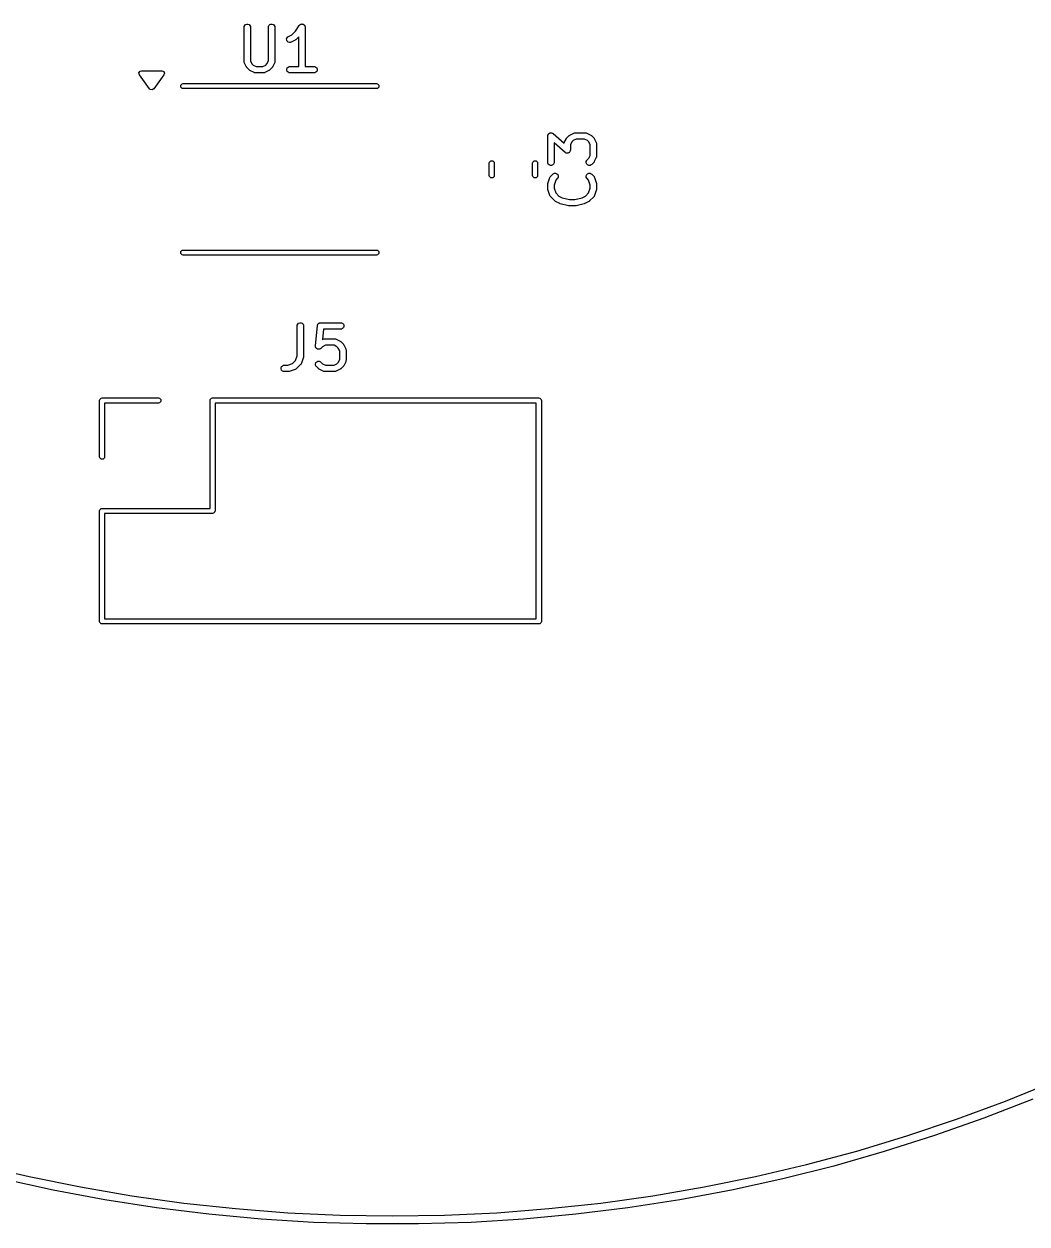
# Model space of a CAD drawing. Extents: x 0.5 to 99.4, y -99.1 to -3.9.
# Drawn here: x 24.83 to 48.44, y -84.05 to -55.81 of the extents above; entities that cross this region are included whole.
import ezdxf

# ---------------------------------------------------------------- set-up
doc = ezdxf.new("R2010")
doc.units = 0
doc.layers.add('BLACK', color=7, linetype='CONTINUOUS')

msp = doc.modelspace()

# ---------------------------------------------------------------- linework, layer by layer
at = {"layer": 'BLACK', "linetype": 'CONTINUOUS'}
for p, q in [((30.013095, -55.884819), (30.014536, -55.870187)), ((30.013095, -56.694342), (30.013095, -55.884819)), ((30.014536, -55.870187), (30.025735, -55.843151)), ((30.025735, -55.843151), (30.046427, -55.822459)), ((30.046427, -55.822459), (30.073463, -55.81126)), ((30.073463, -55.81126), (30.102727, -55.81126)), ((30.102727, -55.81126), (30.129763, -55.822459)), ((30.129763, -55.822459), (30.150455, -55.843151)), ((30.150455, -55.843151), (30.161654, -55.870187)), ((30.161654, -55.870187), (30.163095, -55.884819)), ((30.163095, -55.884819), (30.163095, -56.676637)), ((30.584523, -55.884819), (30.585964, -55.870187)), ((30.584523, -56.676637), (30.584523, -55.884819)), ((30.585964, -55.870187), (30.597163, -55.843151)), ((30.597163, -55.843151), (30.617855, -55.822459)), ((30.617855, -55.822459), (30.644891, -55.81126)), ((30.644891, -55.81126), (30.674155, -55.81126)), ((30.674155, -55.81126), (30.701191, -55.822459)), ((30.701191, -55.822459), (30.721883, -55.843151)), ((30.721883, -55.843151), (30.733082, -55.870187)), ((30.733082, -55.870187), (30.734523, -55.884819)), ((30.734523, -55.884819), (30.734523, -56.694342)), ((31.220285, -55.979896), (31.311405, -55.843216)), ((31.311405, -55.843216), (31.311439, -55.843173)), ((31.311439, -55.843173), (31.311449, -55.843151)), ((31.311449, -55.843151), (31.3115, -55.843099)), ((31.3115, -55.843099), (31.320721, -55.831841)), ((31.320721, -55.831841), (31.32689, -55.827709)), ((31.32689, -55.827709), (31.332141, -55.822459)), ((31.332141, -55.822459), (31.33893, -55.819646)), ((31.33893, -55.819646), (31.345036, -55.815558)), ((31.345036, -55.815558), (31.352316, -55.814101)), ((31.352316, -55.814101), (31.359177, -55.81126)), ((31.359177, -55.81126), (31.366525, -55.81126)), ((31.366525, -55.81126), (31.37373, -55.809819)), ((31.37373, -55.809819), (31.381014, -55.81126)), ((31.381014, -55.81126), (31.388441, -55.81126)), ((31.388441, -55.81126), (31.395229, -55.814072)), ((31.395229, -55.814072), (31.402438, -55.815498)), ((31.402438, -55.815498), (31.408617, -55.819617)), ((31.408617, -55.819617), (31.415477, -55.822459)), ((31.415477, -55.822459), (31.42067, -55.827652)), ((31.42067, -55.827652), (31.426787, -55.83173)), ((31.426787, -55.83173), (31.43092, -55.837902)), ((31.43092, -55.837902), (31.436169, -55.843151)), ((31.436169, -55.843151), (31.43898, -55.849938)), ((31.43898, -55.849938), (31.44307, -55.856045)), ((31.44307, -55.856045), (31.444526, -55.863326)), ((31.444526, -55.863326), (31.447368, -55.870187)), ((31.447368, -55.870187), (31.448793, -55.884663)), ((31.448793, -55.884663), (31.448809, -55.88474)), ((31.448809, -55.88474), (31.448803, -55.884766)), ((31.448803, -55.884766), (31.448809, -55.884819)), ((31.448809, -55.884819), (31.448809, -56.809819)), ((31.013684, -56.161152), (31.022938, -56.133391)), ((31.015758, -56.190342), (31.013684, -56.161152)), ((31.028845, -56.216517), (31.015758, -56.190342)), ((31.022938, -56.133391), (31.042111, -56.111283)), ((31.042111, -56.111283), (31.054554, -56.103451)), ((31.054554, -56.103451), (31.138906, -56.061275)), ((31.216874, -56.189996), (31.121636, -56.237615)), ((31.138906, -56.061275), (31.220285, -55.979896)), ((31.223173, -56.186031), (31.216874, -56.189996)), ((31.225001, -56.185274), (31.223173, -56.186031)), ((31.227057, -56.183585), (31.225001, -56.185274)), ((31.229317, -56.182164), (31.227057, -56.183585)), ((31.230616, -56.180665), (31.229317, -56.182164)), ((31.236366, -56.175947), (31.230616, -56.180665)), ((31.298809, -56.113504), (31.236366, -56.175947)), ((31.298809, -56.809819), (31.298809, -56.113504)), ((31.050953, -56.23569), (31.028845, -56.216517)), ((31.078714, -56.244944), (31.050953, -56.23569)), ((31.107904, -56.24287), (31.078714, -56.244944)), ((31.121636, -56.237615), (31.107904, -56.24287)), ((30.014536, -56.708974), (30.013095, -56.694342)), ((30.015567, -56.711463), (30.014536, -56.708974)), ((30.015758, -56.714151), (30.015567, -56.711463)), ((30.021013, -56.727883), (30.015758, -56.714151)), ((30.068632, -56.823121), (30.021013, -56.727883)), ((30.163095, -56.676637), (30.197353, -56.745153)), ((30.197353, -56.745153), (30.22776, -56.775561)), ((30.519857, -56.775561), (30.550264, -56.745153)), ((30.550264, -56.745153), (30.584523, -56.676637)), ((30.726605, -56.727883), (30.678986, -56.823121)), ((30.73186, -56.714152), (30.726605, -56.727883)), ((30.732051, -56.711462), (30.73186, -56.714152)), ((30.733082, -56.708974), (30.732051, -56.711462)), ((30.734523, -56.694342), (30.733082, -56.708974)), ((27.538234, -56.960642), (27.56221, -56.921476)), ((27.548976, -57.00529), (27.538234, -56.960642)), ((27.788976, -57.33529), (27.548976, -57.00529)), ((27.56221, -56.921476), (27.5975, -56.91)), ((27.5975, -56.91), (28.0775, -56.91)), ((28.126024, -57.00529), (27.886024, -57.33529)), ((28.0775, -56.91), (28.119926, -56.927574)), ((28.119926, -56.927574), (28.1375, -56.97)), ((28.1375, -56.97), (28.126024, -57.00529)), ((30.072595, -56.829417), (30.068632, -56.823121)), ((30.073353, -56.831247), (30.072595, -56.829417)), ((30.075042, -56.833305), (30.073353, -56.831247)), ((30.076464, -56.835564), (30.075042, -56.833305)), ((30.077962, -56.836863), (30.076464, -56.835564)), ((30.08268, -56.842612), (30.077962, -56.836863)), ((30.130299, -56.890232), (30.08268, -56.842612)), ((30.136048, -56.89495), (30.130299, -56.890232)), ((30.137349, -56.89645), (30.136048, -56.89495)), ((30.139608, -56.897872), (30.137349, -56.89645)), ((30.141665, -56.89956), (30.139608, -56.897872)), ((30.143492, -56.900317), (30.141665, -56.89956)), ((30.149792, -56.904282), (30.143492, -56.900317)), ((30.24503, -56.951901), (30.149792, -56.904282)), ((30.22776, -56.775561), (30.296276, -56.809819)), ((30.258761, -56.957156), (30.24503, -56.951901)), ((30.26145, -56.957347), (30.258761, -56.957156)), ((30.263939, -56.958378), (30.26145, -56.957347)), ((30.278571, -56.959819), (30.263939, -56.958378)), ((30.469047, -56.959819), (30.278571, -56.959819)), ((30.296276, -56.809819), (30.451342, -56.809819)), ((30.451342, -56.809819), (30.519857, -56.775561)), ((30.483679, -56.958378), (30.469047, -56.959819)), ((30.486168, -56.957346), (30.483679, -56.958378)), ((30.488856, -56.957156), (30.486168, -56.957346)), ((30.502588, -56.951901), (30.488856, -56.957156)), ((30.597826, -56.904282), (30.502588, -56.951901)), ((30.604125, -56.900317), (30.597826, -56.904282)), ((30.605953, -56.89956), (30.604125, -56.900317)), ((30.608009, -56.897872), (30.605953, -56.89956)), ((30.610269, -56.89645), (30.608009, -56.897872)), ((30.611569, -56.89495), (30.610269, -56.89645)), ((30.617319, -56.890232), (30.611569, -56.89495)), ((30.664937, -56.842613), (30.617319, -56.890232)), ((30.669655, -56.836863), (30.664937, -56.842613)), ((30.671154, -56.835564), (30.669655, -56.836863)), ((30.672575, -56.833305), (30.671154, -56.835564)), ((30.674265, -56.831247), (30.672575, -56.833305)), ((30.675022, -56.829417), (30.674265, -56.831247)), ((30.678986, -56.823121), (30.675022, -56.829417)), ((31.014536, -56.870187), (31.025735, -56.843151)), ((31.014536, -56.899451), (31.014536, -56.870187)), ((31.025735, -56.926487), (31.014536, -56.899451)), ((31.025735, -56.843151), (31.046427, -56.822459)), ((31.046427, -56.947179), (31.025735, -56.926487)), ((31.046427, -56.822459), (31.073463, -56.81126)), ((31.073463, -56.958378), (31.046427, -56.947179)), ((31.073463, -56.81126), (31.088095, -56.809819)), ((31.088095, -56.959819), (31.073463, -56.958378)), ((31.088095, -56.809819), (31.298809, -56.809819)), ((31.659523, -56.959819), (31.088095, -56.959819)), ((31.448809, -56.809819), (31.659523, -56.809819)), ((31.659523, -56.809819), (31.674155, -56.81126)), ((31.674155, -56.958378), (31.659523, -56.959819)), ((31.674155, -56.81126), (31.701191, -56.822459)), ((31.701191, -56.947179), (31.674155, -56.958378)), ((31.701191, -56.822459), (31.721883, -56.843151)), ((31.721883, -56.926487), (31.701191, -56.947179)), ((31.721883, -56.843151), (31.733082, -56.870187)), ((31.733082, -56.899451), (31.721883, -56.926487)), ((31.733082, -56.870187), (31.733082, -56.899451)), ((28.519567, -57.247039), (28.552039, -57.214567)), ((28.519567, -57.292961), (28.519567, -57.247039)), ((28.552039, -57.325433), (28.519567, -57.292961)), ((28.552039, -57.214567), (28.575, -57.21)), ((28.575, -57.33), (28.552039, -57.325433)), ((28.575, -57.21), (30.85, -57.21)), ((30.85, -57.33), (28.575, -57.33)), ((30.85, -57.21), (33.125, -57.21)), ((33.125, -57.33), (30.85, -57.33)), ((33.125, -57.21), (33.147961, -57.214567)), ((33.147961, -57.325433), (33.125, -57.33)), ((33.147961, -57.214567), (33.180433, -57.247039)), ((33.180433, -57.292961), (33.147961, -57.325433)), ((33.180433, -57.247039), (33.180433, -57.292961)), ((27.80221, -57.348524), (27.788976, -57.33529)), ((27.846858, -57.359266), (27.80221, -57.348524)), ((27.886024, -57.33529), (27.846858, -57.359266)), ((37.159819, -58.444285), (37.160581, -58.436546)), ((37.159819, -59.063332), (37.159819, -58.444285)), ((37.16045, -58.434579), (37.160908, -58.433223)), ((37.160581, -58.436546), (37.16045, -58.434579)), ((37.160908, -58.433223), (37.16126, -58.429653)), ((37.16126, -58.429653), (37.165923, -58.418395)), ((37.165923, -58.418395), (37.169825, -58.406858)), ((37.169825, -58.406858), (37.17149, -58.404953)), ((37.17149, -58.404953), (37.172459, -58.402617)), ((37.172459, -58.402617), (37.181069, -58.394006)), ((37.181069, -58.394006), (37.189095, -58.384834)), ((37.189095, -58.384834), (37.191364, -58.383711)), ((37.191364, -58.383711), (37.193151, -58.381925)), ((37.193151, -58.381925), (37.204401, -58.377264)), ((37.204401, -58.377264), (37.215327, -58.371862)), ((37.215327, -58.371862), (37.21785, -58.371693)), ((37.21785, -58.371693), (37.220187, -58.370726)), ((37.220187, -58.370726), (37.232372, -58.370726)), ((37.232372, -58.370726), (37.244525, -58.369916)), ((37.244525, -58.369916), (37.24692, -58.370726)), ((37.24692, -58.370726), (37.249451, -58.370726)), ((37.249451, -58.370726), (37.260708, -58.375389)), ((37.260708, -58.375389), (37.272246, -58.379291)), ((37.272246, -58.379291), (37.275163, -58.381376)), ((37.275163, -58.381376), (37.276487, -58.381925)), ((37.276487, -58.381925), (37.277882, -58.38332)), ((37.277882, -58.38332), (37.284207, -58.387842)), ((37.284207, -58.387842), (37.543516, -58.614737)), ((37.610357, -58.48649), (37.657976, -58.438871)), ((37.657976, -58.438871), (37.663725, -58.434152)), ((37.663725, -58.434152), (37.665025, -58.432654)), ((37.665025, -58.432654), (37.667284, -58.431232)), ((37.667284, -58.431232), (37.669341, -58.429544)), ((37.669341, -58.429544), (37.671168, -58.428786)), ((37.671168, -58.428786), (37.677468, -58.424822)), ((37.677468, -58.424822), (37.772706, -58.377203)), ((37.772706, -58.377203), (37.786437, -58.371948)), ((37.786437, -58.371948), (37.789126, -58.371756)), ((37.789126, -58.371756), (37.791615, -58.370726)), ((37.791615, -58.370726), (37.806247, -58.369285)), ((37.806247, -58.369285), (38.044342, -58.369285)), ((38.044342, -58.369285), (38.058974, -58.370726)), ((38.058974, -58.370726), (38.061463, -58.371757)), ((38.061463, -58.371757), (38.064151, -58.371948)), ((38.064151, -58.371948), (38.077883, -58.377203)), ((38.077883, -58.377203), (38.173121, -58.424822)), ((38.173121, -58.424822), (38.179417, -58.428785)), ((38.179417, -58.428785), (38.181247, -58.429543)), ((38.181247, -58.429543), (38.183305, -58.431232)), ((38.183305, -58.431232), (38.185564, -58.432654)), ((38.185564, -58.432654), (38.186863, -58.434152)), ((38.186863, -58.434152), (38.192612, -58.43887)), ((38.192612, -58.43887), (38.240232, -58.486489)), ((37.566383, -58.834061), (37.309819, -58.609567)), ((37.309819, -58.609567), (37.309819, -59.063332)), ((37.543516, -58.614737), (37.548689, -58.60122)), ((37.548689, -58.60122), (37.596308, -58.505982)), ((37.596308, -58.505982), (37.600272, -58.499682)), ((37.600272, -58.499682), (37.60103, -58.497855)), ((37.60103, -58.497855), (37.602718, -58.495798)), ((37.602718, -58.495798), (37.60414, -58.493539)), ((37.60414, -58.493539), (37.605638, -58.492239)), ((37.605638, -58.492239), (37.610357, -58.48649)), ((37.725029, -58.58395), (37.690771, -58.652466)), ((37.690771, -58.652466), (37.690771, -58.777618)), ((37.755436, -58.553543), (37.725029, -58.58395)), ((37.823952, -58.519285), (37.755436, -58.553543)), ((38.026637, -58.519285), (37.823952, -58.519285)), ((38.095153, -58.553543), (38.026637, -58.519285)), ((38.125561, -58.58395), (38.095153, -58.553543)), ((38.159819, -58.652466), (38.125561, -58.58395)), ((38.159819, -58.90277), (38.159819, -58.652466)), ((38.240232, -58.486489), (38.24495, -58.492238)), ((38.24495, -58.492238), (38.24645, -58.493539)), ((38.24645, -58.493539), (38.247872, -58.495798)), ((38.247872, -58.495798), (38.24956, -58.497855)), ((38.24956, -58.497855), (38.250317, -58.499682)), ((38.250317, -58.499682), (38.254282, -58.505982)), ((38.254282, -58.505982), (38.301901, -58.60122)), ((38.301901, -58.60122), (38.307156, -58.614951)), ((38.307156, -58.614951), (38.307347, -58.61764)), ((38.307347, -58.61764), (38.308378, -58.620129)), ((38.308378, -58.620129), (38.309819, -58.634761)), ((38.309819, -58.634761), (38.309819, -58.920475)), ((37.572707, -58.838582), (37.566383, -58.834061)), ((37.574103, -58.839978), (37.572707, -58.838582)), ((37.575426, -58.840526), (37.574103, -58.839978)), ((37.578344, -58.842612), (37.575426, -58.840526)), ((37.589881, -58.846513), (37.578344, -58.842612)), ((37.601139, -58.851177), (37.589881, -58.846513)), ((37.60367, -58.851177), (37.601139, -58.851177)), ((37.606065, -58.851987), (37.60367, -58.851177)), ((37.618218, -58.851177), (37.606065, -58.851987)), ((37.630403, -58.851177), (37.618218, -58.851177)), ((37.632739, -58.850209), (37.630403, -58.851177)), ((37.635263, -58.850041), (37.632739, -58.850209)), ((37.646188, -58.844638), (37.635263, -58.850041)), ((37.657439, -58.839978), (37.646188, -58.844638)), ((37.659225, -58.838191), (37.657439, -58.839978)), ((37.661495, -58.837069), (37.659225, -58.838191)), ((37.66952, -58.827896), (37.661495, -58.837069)), ((37.678131, -58.819286), (37.66952, -58.827896)), ((37.679099, -58.816949), (37.678131, -58.819286)), ((37.680765, -58.815045), (37.679099, -58.816949)), ((37.684666, -58.803507), (37.680765, -58.815045)), ((37.68933, -58.79225), (37.684666, -58.803507)), ((37.689681, -58.788679), (37.68933, -58.79225)), ((37.69014, -58.787324), (37.689681, -58.788679)), ((37.690771, -58.777618), (37.690008, -58.785356)), ((37.690008, -58.785356), (37.69014, -58.787324)), ((38.066021, -59.0487), (38.07722, -59.021664)), ((38.07722, -59.021664), (38.086548, -59.010298)), ((38.086548, -59.010298), (38.125561, -58.971285)), ((38.125561, -58.971285), (38.159819, -58.90277)), ((38.301901, -58.954016), (38.254282, -59.049254)), ((38.307156, -58.940285), (38.301901, -58.954016)), ((38.307347, -58.937595), (38.307156, -58.940285)), ((38.308378, -58.935107), (38.307347, -58.937595)), ((38.309819, -58.920475), (38.308378, -58.935107)), ((35.78, -59.083733), (35.784567, -59.060772)), ((35.78, -59.376267), (35.78, -59.083733)), ((35.784567, -59.060772), (35.817039, -59.0283)), ((35.817039, -59.0283), (35.862961, -59.0283)), ((35.862961, -59.0283), (35.895433, -59.060772)), ((35.895433, -59.060772), (35.9, -59.083733)), ((35.9, -59.083733), (35.9, -59.376267)), ((36.8, -59.083733), (36.804567, -59.060772)), ((36.8, -59.376267), (36.8, -59.083733)), ((36.804567, -59.060772), (36.837039, -59.0283)), ((36.837039, -59.0283), (36.882961, -59.0283)), ((36.882961, -59.0283), (36.915433, -59.060772)), ((36.915433, -59.060772), (36.92, -59.083733)), ((36.92, -59.083733), (36.92, -59.376267)), ((37.16126, -59.077964), (37.159819, -59.063332)), ((37.172459, -59.105), (37.16126, -59.077964)), ((37.193151, -59.125692), (37.172459, -59.105)), ((37.220187, -59.136891), (37.193151, -59.125692)), ((37.249451, -59.136891), (37.220187, -59.136891)), ((37.276487, -59.125692), (37.249451, -59.136891)), ((37.297179, -59.105), (37.276487, -59.125692)), ((37.308378, -59.077964), (37.297179, -59.105)), ((37.309819, -59.063332), (37.308378, -59.077964)), ((38.066021, -59.077963), (38.066021, -59.0487)), ((38.077219, -59.104999), (38.066021, -59.077963)), ((38.097912, -59.125692), (38.077219, -59.104999)), ((38.124948, -59.136891), (38.097912, -59.125692)), ((38.154211, -59.136891), (38.124948, -59.136891)), ((38.181247, -59.125693), (38.154211, -59.136891)), ((38.192612, -59.116366), (38.181247, -59.125693)), ((38.240232, -59.068747), (38.192612, -59.116366)), ((38.24495, -59.062997), (38.240232, -59.068747)), ((38.24645, -59.061697), (38.24495, -59.062997)), ((38.247872, -59.059437), (38.24645, -59.061697)), ((38.24956, -59.057381), (38.247872, -59.059437)), ((38.250317, -59.055553), (38.24956, -59.057381)), ((38.254282, -59.049254), (38.250317, -59.055553)), ((35.784567, -59.399228), (35.78, -59.376267)), ((35.817039, -59.4317), (35.784567, -59.399228)), ((35.862961, -59.4317), (35.817039, -59.4317)), ((35.895433, -59.399228), (35.862961, -59.4317)), ((35.9, -59.376267), (35.895433, -59.399228)), ((36.804567, -59.399228), (36.8, -59.376267)), ((36.837039, -59.4317), (36.804567, -59.399228)), ((36.882961, -59.4317), (36.837039, -59.4317)), ((36.915433, -59.399228), (36.882961, -59.4317)), ((36.92, -59.376267), (36.915433, -59.399228)), ((37.159819, -59.587142), (37.160548, -59.579736)), ((37.159819, -59.68238), (37.159819, -59.587142)), ((37.160408, -59.577762), (37.160998, -59.575164)), ((37.160548, -59.579736), (37.160408, -59.577762)), ((37.160998, -59.575164), (37.16126, -59.57251)), ((37.16126, -59.57251), (37.162018, -59.570678)), ((37.162018, -59.570678), (37.163668, -59.563425)), ((37.163668, -59.563425), (37.211287, -59.420568)), ((37.211287, -59.420568), (37.217281, -59.407143)), ((37.217281, -59.407143), (37.219046, -59.405107)), ((37.219046, -59.405107), (37.220078, -59.402617)), ((37.220078, -59.402617), (37.229405, -59.391252)), ((37.229405, -59.391252), (37.277024, -59.343633)), ((37.277024, -59.343633), (37.288389, -59.334306)), ((37.288389, -59.334306), (37.315425, -59.323107)), ((37.34799, -59.484798), (37.309819, -59.599312)), ((37.315425, -59.323107), (37.344688, -59.323107)), ((37.344688, -59.323107), (37.371724, -59.334306)), ((37.38309, -59.449699), (37.34799, -59.484798)), ((37.371724, -59.334306), (37.392417, -59.354999)), ((37.392417, -59.438334), (37.38309, -59.449699)), ((37.392417, -59.354999), (37.403616, -59.382035)), ((37.403616, -59.411298), (37.392417, -59.438334)), ((37.403616, -59.382035), (37.403616, -59.411298)), ((38.066021, -59.382035), (38.077219, -59.354999)), ((38.066021, -59.411298), (38.066021, -59.382035)), ((38.07722, -59.438334), (38.066021, -59.411298)), ((38.077219, -59.354999), (38.097912, -59.334306)), ((38.086548, -59.4497), (38.07722, -59.438334)), ((38.121648, -59.484799), (38.086548, -59.4497)), ((38.097912, -59.334306), (38.124948, -59.323107)), ((38.159819, -59.599312), (38.121648, -59.484799)), ((38.124948, -59.323107), (38.154211, -59.323107)), ((38.154211, -59.323107), (38.181247, -59.334305)), ((38.181247, -59.334305), (38.192612, -59.343632)), ((38.192612, -59.343632), (38.240232, -59.391251)), ((38.240232, -59.391251), (38.24956, -59.402617)), ((38.24956, -59.402617), (38.25059, -59.405105)), ((38.25059, -59.405105), (38.252357, -59.407142)), ((38.252357, -59.407142), (38.258351, -59.420568)), ((38.258351, -59.420568), (38.30597, -59.563424)), ((38.30597, -59.563424), (38.307619, -59.570679)), ((38.307619, -59.570679), (38.308378, -59.57251)), ((38.308378, -59.57251), (38.308639, -59.575163)), ((38.308639, -59.575163), (38.30923, -59.577761)), ((38.30923, -59.577761), (38.309089, -59.579735)), ((38.309089, -59.579735), (38.309819, -59.587142)), ((38.309819, -59.587142), (38.309819, -59.68238)), ((37.160548, -59.689785), (37.159819, -59.68238)), ((37.160408, -59.69176), (37.160548, -59.689785)), ((37.160998, -59.694357), (37.160408, -59.69176)), ((37.16126, -59.697012), (37.160998, -59.694357)), ((37.162018, -59.698843), (37.16126, -59.697012)), ((37.163668, -59.706097), (37.162018, -59.698843)), ((37.211287, -59.848954), (37.163668, -59.706097)), ((37.217281, -59.862379), (37.211287, -59.848954)), ((37.219046, -59.864414), (37.217281, -59.862379)), ((37.220078, -59.866905), (37.219046, -59.864414)), ((37.229405, -59.87827), (37.220078, -59.866905)), ((37.309819, -59.599312), (37.309819, -59.670209)), ((37.309819, -59.670209), (37.34799, -59.784723)), ((37.34799, -59.784723), (37.422103, -59.858836)), ((37.422103, -59.858836), (37.49909, -59.897329)), ((37.970547, -59.897329), (38.047534, -59.858835)), ((38.047534, -59.858835), (38.121648, -59.784722)), ((38.121648, -59.784722), (38.159819, -59.67021)), ((38.159819, -59.67021), (38.159819, -59.599312)), ((38.249561, -59.866905), (38.240233, -59.87827)), ((38.250592, -59.864414), (38.249561, -59.866905)), ((38.252357, -59.86238), (38.250592, -59.864414)), ((38.258351, -59.848954), (38.252357, -59.86238)), ((38.30597, -59.706098), (38.258351, -59.848954)), ((38.307619, -59.698842), (38.30597, -59.706098)), ((38.308378, -59.697012), (38.307619, -59.698842)), ((38.308639, -59.694358), (38.308378, -59.697012)), ((38.30923, -59.691761), (38.308639, -59.694358)), ((38.309819, -59.68238), (38.309089, -59.689786)), ((38.309089, -59.689786), (38.30923, -59.691761)), ((37.324643, -59.973508), (37.229405, -59.87827)), ((37.330393, -59.978228), (37.324643, -59.973508)), ((37.331692, -59.979725), (37.330393, -59.978228)), ((37.333946, -59.981144), (37.331692, -59.979725)), ((37.336008, -59.982836), (37.333946, -59.981144)), ((37.33784, -59.983594), (37.336008, -59.982836)), ((37.344135, -59.987557), (37.33784, -59.983594)), ((37.439373, -60.035176), (37.344135, -59.987557)), ((37.440442, -60.035585), (37.439373, -60.035176)), ((37.440878, -60.035908), (37.440442, -60.035585)), ((37.447014, -60.0381), (37.440878, -60.035908)), ((37.453104, -60.040431), (37.447014, -60.0381)), ((37.453644, -60.040469), (37.453104, -60.040431)), ((37.454724, -60.040855), (37.453644, -60.040469)), ((37.6452, -60.088474), (37.454724, -60.040855)), ((37.49909, -59.897329), (37.672624, -59.940713)), ((37.647736, -60.088849), (37.6452, -60.088474)), ((37.648758, -60.089272), (37.647736, -60.088849)), ((37.65427, -60.089814), (37.648758, -60.089272)), ((37.659744, -60.090624), (37.65427, -60.089814)), ((37.660836, -60.090461), (37.659744, -60.090624)), ((37.66339, -60.090713), (37.660836, -60.090461)), ((37.806247, -60.090713), (37.66339, -60.090713)), ((37.672624, -59.940713), (37.797013, -59.940713)), ((37.797013, -59.940713), (37.970547, -59.897329)), ((37.8088, -60.090461), (37.806247, -60.090713)), ((37.809893, -60.090624), (37.8088, -60.090461)), ((37.815366, -60.089814), (37.809893, -60.090624)), ((37.820879, -60.089272), (37.815366, -60.089814)), ((37.8219, -60.088849), (37.820879, -60.089272)), ((37.824437, -60.088474), (37.8219, -60.088849)), ((38.014913, -60.040855), (37.824437, -60.088474)), ((38.015992, -60.040469), (38.014913, -60.040855)), ((38.016532, -60.040431), (38.015992, -60.040469)), ((38.022613, -60.038103), (38.016532, -60.040431)), ((38.028759, -60.035908), (38.022613, -60.038103)), ((38.029194, -60.035585), (38.028759, -60.035908)), ((38.030264, -60.035176), (38.029194, -60.035585)), ((38.125502, -59.987557), (38.030264, -60.035176)), ((38.131798, -59.983593), (38.125502, -59.987557)), ((38.133628, -59.982836), (38.131798, -59.983593)), ((38.135686, -59.981146), (38.133628, -59.982836)), ((38.137945, -59.979725), (38.135686, -59.981146)), ((38.139244, -59.978226), (38.137945, -59.979725)), ((38.144994, -59.973508), (38.139244, -59.978226)), ((38.240233, -59.87827), (38.144994, -59.973508)), ((28.519567, -61.167039), (28.552039, -61.134567)), ((28.519567, -61.212961), (28.519567, -61.167039)), ((28.552039, -61.245433), (28.519567, -61.212961)), ((28.552039, -61.134567), (28.575, -61.13)), ((28.575, -61.25), (28.552039, -61.245433)), ((28.575, -61.13), (30.85, -61.13)), ((30.85, -61.25), (28.575, -61.25)), ((30.85, -61.13), (33.125, -61.13)), ((33.125, -61.25), (30.85, -61.25)), ((33.125, -61.13), (33.147961, -61.134567)), ((33.147961, -61.245433), (33.125, -61.25)), ((33.147961, -61.134567), (33.180433, -61.167039)), ((33.180433, -61.212961), (33.147961, -61.245433)), ((33.180433, -61.167039), (33.180433, -61.212961)), ((31.261666, -62.914819), (31.263107, -62.900187)), ((31.261666, -63.616934), (31.261666, -62.914819)), ((31.263107, -62.900187), (31.274306, -62.873151)), ((31.274306, -62.873151), (31.294998, -62.852459)), ((31.294998, -62.852459), (31.322034, -62.84126)), ((31.322034, -62.84126), (31.351298, -62.84126)), ((31.351298, -62.84126), (31.378334, -62.852459)), ((31.378334, -62.852459), (31.399026, -62.873151)), ((31.399026, -62.873151), (31.410225, -62.900187)), ((31.410225, -62.900187), (31.411666, -62.914819)), ((31.411666, -62.914819), (31.411666, -63.629104)), ((31.69061, -63.383546), (31.738229, -62.907356)), ((31.738229, -62.907356), (31.739298, -62.902023)), ((31.739298, -62.900187), (31.740011, -62.898464)), ((31.739298, -62.902023), (31.739298, -62.900187)), ((31.740011, -62.898464), (31.741119, -62.89294)), ((31.741119, -62.89294), (31.746301, -62.88328)), ((31.746301, -62.88328), (31.750497, -62.873151)), ((31.750497, -62.873151), (31.753168, -62.870479)), ((31.753168, -62.870479), (31.754953, -62.867153)), ((31.754953, -62.867153), (31.763435, -62.860212)), ((31.763435, -62.860212), (31.771189, -62.852459)), ((31.771189, -62.852459), (31.774677, -62.851013)), ((31.774677, -62.851013), (31.777601, -62.848622)), ((31.777601, -62.848622), (31.788098, -62.845454)), ((31.788098, -62.845454), (31.798225, -62.84126)), ((31.798225, -62.84126), (31.80383, -62.840707)), ((31.80383, -62.840707), (31.805617, -62.840169)), ((31.805617, -62.840169), (31.807445, -62.840351)), ((31.807445, -62.840351), (31.812857, -62.839819)), ((31.812857, -62.839819), (32.289047, -62.839819)), ((32.289047, -62.839819), (32.303679, -62.84126)), ((32.303679, -62.84126), (32.330715, -62.852459)), ((32.330715, -62.977179), (32.303679, -62.988378)), ((32.330715, -62.852459), (32.351407, -62.873151)), ((32.351407, -62.956487), (32.330715, -62.977179)), ((32.351407, -62.873151), (32.362606, -62.900187)), ((32.362606, -62.929451), (32.351407, -62.956487)), ((32.362606, -62.900187), (32.362606, -62.929451)), ((31.880731, -62.989819), (31.855912, -63.238009)), ((31.855912, -63.238009), (31.874554, -63.228689)), ((31.874554, -63.228689), (31.888285, -63.223434)), ((32.289047, -62.989819), (31.880731, -62.989819)), ((31.888285, -63.223434), (31.890974, -63.223242)), ((31.890974, -63.223242), (31.893463, -63.222212)), ((31.893463, -63.222212), (31.908095, -63.220771)), ((31.908095, -63.220771), (32.14619, -63.220771)), ((32.14619, -63.220771), (32.160822, -63.222212)), ((32.160822, -63.222212), (32.163311, -63.223243)), ((32.163311, -63.223243), (32.165999, -63.223434)), ((32.165999, -63.223434), (32.179731, -63.228689)), ((32.179731, -63.228689), (32.274969, -63.276308)), ((32.303679, -62.988378), (32.289047, -62.989819)), ((31.690588, -63.398249), (31.69061, -63.383546)), ((31.691679, -63.401864), (31.690588, -63.398249)), ((31.691679, -63.40564), (31.691679, -63.401864)), ((31.695873, -63.415765), (31.691679, -63.40564)), ((31.699041, -63.426265), (31.695873, -63.415765)), ((31.701432, -63.429188), (31.699041, -63.426265)), ((31.702878, -63.432677), (31.701432, -63.429188)), ((31.710631, -63.44043), (31.702878, -63.432677)), ((31.717572, -63.448913), (31.710631, -63.44043)), ((31.720898, -63.450697), (31.717572, -63.448913)), ((31.72357, -63.453369), (31.720898, -63.450697)), ((31.733697, -63.457564), (31.72357, -63.453369)), ((31.743359, -63.462747), (31.733697, -63.457564)), ((31.747118, -63.463122), (31.743359, -63.462747)), ((31.750607, -63.464568), (31.747118, -63.463122)), ((31.761568, -63.464568), (31.750607, -63.464568)), ((31.772478, -63.465659), (31.761568, -63.464568)), ((31.776094, -63.464568), (31.772478, -63.465659)), ((31.779869, -63.464568), (31.776094, -63.464568)), ((31.789994, -63.460373), (31.779869, -63.464568)), ((31.800494, -63.457206), (31.789994, -63.460373)), ((31.803417, -63.454814), (31.800494, -63.457206)), ((31.806906, -63.453369), (31.803417, -63.454814)), ((31.818271, -63.444042), (31.806906, -63.453369)), ((31.857284, -63.405029), (31.818271, -63.444042)), ((31.9258, -63.370771), (31.857284, -63.405029)), ((32.128485, -63.370771), (31.9258, -63.370771)), ((32.197001, -63.405029), (32.128485, -63.370771)), ((32.227408, -63.435436), (32.197001, -63.405029)), ((32.261666, -63.503952), (32.227408, -63.435436)), ((32.261666, -63.706637), (32.261666, -63.503952)), ((32.274969, -63.276308), (32.281268, -63.280272)), ((32.281268, -63.280272), (32.283096, -63.28103)), ((32.283096, -63.28103), (32.285152, -63.282718)), ((32.285152, -63.282718), (32.287412, -63.28414)), ((32.287412, -63.28414), (32.288711, -63.285638)), ((32.288711, -63.285638), (32.294461, -63.290357)), ((32.294461, -63.290357), (32.34208, -63.337976)), ((32.34208, -63.337976), (32.346798, -63.343725)), ((32.346798, -63.343725), (32.348297, -63.345025)), ((32.348297, -63.345025), (32.349718, -63.347284)), ((32.349718, -63.347284), (32.351407, -63.349341)), ((32.351407, -63.349341), (32.352164, -63.351168)), ((32.352164, -63.351168), (32.356129, -63.357468)), ((32.356129, -63.357468), (32.403748, -63.452706)), ((32.403748, -63.452706), (32.409003, -63.466437)), ((32.409003, -63.466437), (32.409194, -63.469126)), ((32.409194, -63.469126), (32.410225, -63.471615)), ((32.410225, -63.471615), (32.411666, -63.486247)), ((32.411666, -63.486247), (32.411666, -63.724342)), ((31.038782, -63.839819), (31.153295, -63.801647)), ((31.153295, -63.801647), (31.223494, -63.731447)), ((31.223494, -63.731447), (31.261666, -63.616934)), ((31.342081, -63.824993), (31.246842, -63.920233)), ((31.351408, -63.813628), (31.342081, -63.824993)), ((31.352438, -63.811139), (31.351408, -63.813628)), ((31.354204, -63.809104), (31.352438, -63.811139)), ((31.360198, -63.795678), (31.354204, -63.809104)), ((31.407817, -63.652822), (31.360198, -63.795678)), ((31.409466, -63.645566), (31.407817, -63.652822)), ((31.410225, -63.643736), (31.409466, -63.645566)), ((31.410486, -63.641082), (31.410225, -63.643736)), ((31.411077, -63.638485), (31.410486, -63.641082)), ((31.411666, -63.629104), (31.410936, -63.63651)), ((31.410936, -63.63651), (31.411077, -63.638485)), ((31.691679, -63.804948), (31.702878, -63.777912)), ((31.691679, -63.834211), (31.691679, -63.804948)), ((31.702878, -63.777912), (31.723571, -63.757219)), ((31.723571, -63.757219), (31.750607, -63.746021)), ((31.750607, -63.746021), (31.77987, -63.746021)), ((31.77987, -63.746021), (31.806906, -63.75722)), ((31.806906, -63.75722), (31.818272, -63.766548)), ((31.818272, -63.766548), (31.857284, -63.805561)), ((31.857284, -63.805561), (31.9258, -63.839819)), ((32.128485, -63.839819), (32.197, -63.805561)), ((32.197, -63.805561), (32.227407, -63.775153)), ((32.227407, -63.775153), (32.261666, -63.706637)), ((32.403748, -63.757883), (32.356129, -63.853121)), ((32.409003, -63.744152), (32.403748, -63.757883)), ((32.409194, -63.741462), (32.409003, -63.744152)), ((32.410225, -63.738974), (32.409194, -63.741462)), ((32.411666, -63.724342), (32.410225, -63.738974)), ((30.882155, -63.900187), (30.893354, -63.873151)), ((30.882155, -63.929451), (30.882155, -63.900187)), ((30.893354, -63.956487), (30.882155, -63.929451)), ((30.893354, -63.873151), (30.914046, -63.852459)), ((30.914046, -63.977179), (30.893354, -63.956487)), ((30.914046, -63.852459), (30.941082, -63.84126)), ((30.941082, -63.988378), (30.914046, -63.977179)), ((30.941082, -63.84126), (30.955714, -63.839819)), ((30.955714, -63.989819), (30.941082, -63.988378)), ((30.955714, -63.839819), (31.038782, -63.839819)), ((31.050952, -63.989819), (30.955714, -63.989819)), ((31.058357, -63.989089), (31.050952, -63.989819)), ((31.060332, -63.98923), (31.058357, -63.989089)), ((31.062929, -63.988639), (31.060332, -63.98923)), ((31.065584, -63.988378), (31.062929, -63.988639)), ((31.067415, -63.987619), (31.065584, -63.988378)), ((31.074669, -63.98597), (31.067415, -63.987619)), ((31.217526, -63.938351), (31.074669, -63.98597)), ((31.230951, -63.932357), (31.217526, -63.938351)), ((31.232986, -63.930591), (31.230951, -63.932357)), ((31.235477, -63.92956), (31.232986, -63.930591)), ((31.246842, -63.920233), (31.235477, -63.92956)), ((31.702877, -63.861247), (31.691679, -63.834211)), ((31.712204, -63.872612), (31.702877, -63.861247)), ((31.759823, -63.920232), (31.712204, -63.872612)), ((31.765572, -63.92495), (31.759823, -63.920232)), ((31.766873, -63.92645), (31.765572, -63.92495)), ((31.769132, -63.927872), (31.766873, -63.92645)), ((31.771189, -63.92956), (31.769132, -63.927872)), ((31.773016, -63.930317), (31.771189, -63.92956)), ((31.779316, -63.934282), (31.773016, -63.930317)), ((31.874554, -63.981901), (31.779316, -63.934282)), ((31.888285, -63.987156), (31.874554, -63.981901)), ((31.890974, -63.987347), (31.888285, -63.987156)), ((31.893463, -63.988378), (31.890974, -63.987347)), ((31.908095, -63.989819), (31.893463, -63.988378)), ((32.14619, -63.989819), (31.908095, -63.989819)), ((31.9258, -63.839819), (32.128485, -63.839819)), ((32.160822, -63.988378), (32.14619, -63.989819)), ((32.163311, -63.987346), (32.160822, -63.988378)), ((32.165999, -63.987156), (32.163311, -63.987346)), ((32.179731, -63.981901), (32.165999, -63.987156)), ((32.274969, -63.934282), (32.179731, -63.981901)), ((32.281268, -63.930317), (32.274969, -63.934282)), ((32.283096, -63.92956), (32.281268, -63.930317)), ((32.285152, -63.927872), (32.283096, -63.92956)), ((32.287412, -63.92645), (32.285152, -63.927872)), ((32.288712, -63.92495), (32.287412, -63.92645)), ((32.294462, -63.920232), (32.288712, -63.92495)), ((32.34208, -63.872613), (32.294462, -63.920232)), ((32.346798, -63.866863), (32.34208, -63.872613)), ((32.348297, -63.865564), (32.346798, -63.866863)), ((32.349718, -63.863305), (32.348297, -63.865564)), ((32.351408, -63.861247), (32.349718, -63.863305)), ((32.352165, -63.859417), (32.351408, -63.861247)), ((32.356129, -63.853121), (32.352165, -63.859417)), ((26.61, -64.669995), (26.614567, -64.647034)), ((26.61, -65.999995), (26.61, -64.669995)), ((26.614567, -64.647034), (26.647039, -64.614562)), ((26.647039, -64.614562), (26.67, -64.609995)), ((26.67, -64.609995), (28, -64.609995)), ((28, -64.609995), (28.022961, -64.614562)), ((28.022961, -64.614562), (28.055433, -64.647034)), ((28.055433, -64.647034), (28.055433, -64.692956)), ((29.21, -64.669995), (29.214567, -64.647034)), ((29.21, -67.209995), (29.21, -64.669995)), ((29.214567, -64.647034), (29.247039, -64.614562)), ((29.247039, -64.614562), (29.27, -64.609995)), ((29.27, -64.609995), (36.95, -64.609995)), ((36.95, -64.609995), (36.972961, -64.614562)), ((36.972961, -64.614562), (37.005433, -64.647034)), ((37.005433, -64.647034), (37.01, -64.669995)), ((37.01, -64.669995), (37.01, -69.869995)), ((28, -64.729995), (26.73, -64.729995)), ((26.73, -64.729995), (26.73, -65.999995)), ((28.022961, -64.725428), (28, -64.729995)), ((28.055433, -64.692956), (28.022961, -64.725428)), ((29.33, -64.729995), (29.33, -67.269995)), ((36.89, -64.729995), (29.33, -64.729995)), ((36.89, -69.809995), (36.89, -64.729995)), ((26.614567, -66.022956), (26.61, -65.999995)), ((26.647039, -66.055428), (26.614567, -66.022956)), ((26.692961, -66.055428), (26.647039, -66.055428)), ((26.725433, -66.022956), (26.692961, -66.055428)), ((26.73, -65.999995), (26.725433, -66.022956)), ((26.614567, -67.247034), (26.647039, -67.214562)), ((26.647039, -67.214562), (26.67, -67.209995)), ((26.67, -67.209995), (29.21, -67.209995)), ((26.61, -67.269995), (26.614567, -67.247034)), ((26.61, -69.869995), (26.61, -67.269995)), ((29.27, -67.329995), (26.73, -67.329995)), ((26.73, -67.329995), (26.73, -69.809995)), ((29.292961, -67.325428), (29.27, -67.329995)), ((29.325433, -67.292956), (29.292961, -67.325428)), ((29.33, -67.269995), (29.325433, -67.292956)), ((26.614567, -69.892956), (26.61, -69.869995)), ((26.647039, -69.925428), (26.614567, -69.892956)), ((26.67, -69.929995), (26.647039, -69.925428)), ((36.95, -69.929995), (26.67, -69.929995)), ((26.73, -69.809995), (36.89, -69.809995)), ((36.972961, -69.925428), (36.95, -69.929995)), ((37.005433, -69.892956), (36.972961, -69.925428)), ((37.01, -69.869995), (37.005433, -69.892956)), ((47.932528, -81.160866), (49.072784, -80.698168)), ((46.778547, -81.588185), (47.932528, -81.160866)), ((48.577862, -81.114851), (47.424993, -81.562091)), ((45.611939, -81.97972), (46.778547, -81.588185)), ((47.424993, -81.562091), (46.258882, -81.97357)), ((44.433814, -82.335098), (45.611939, -81.97972)), ((46.258882, -81.97357), (45.080639, -82.348899)), ((43.24529, -82.653981), (44.433814, -82.335098)), ((45.080639, -82.348899), (43.891382, -82.687719)), ((23.754709, -82.653981), (24.952499, -82.936065)), ((42.0475, -82.936066), (43.24529, -82.653981)), ((43.891382, -82.687719), (42.692245, -82.989709)), ((25.515634, -83.254581), (24.307755, -82.989709)), ((24.952499, -82.936065), (26.158418, -83.181084)), ((40.841581, -83.181084), (42.0475, -82.936066)), ((42.692245, -82.989709), (41.484365, -83.254581)), ((26.731106, -83.482084), (25.515634, -83.254581)), ((26.158418, -83.181084), (27.371318, -83.388802)), ((39.628681, -83.388802), (40.841581, -83.181084)), ((41.484365, -83.254581), (40.268894, -83.482085)), ((27.953014, -83.672002), (26.731106, -83.482084)), ((27.371318, -83.388802), (28.590046, -83.559024)), ((28.590046, -83.559024), (29.813443, -83.691587)), ((37.186556, -83.691587), (38.409953, -83.559024)), ((38.409953, -83.559024), (39.628681, -83.388802)), ((40.268894, -83.482085), (39.046985, -83.672002)), ((29.180198, -83.824153), (27.953014, -83.672002)), ((30.411489, -83.938393), (29.180198, -83.824153)), ((29.813443, -83.691587), (31.040346, -83.786365)), ((31.040346, -83.786365), (32.269588, -83.843267)), ((32.269588, -83.843267), (33.5, -83.862241)), ((33.5, -83.862241), (34.730412, -83.843267)), ((34.730412, -83.843267), (35.959653, -83.786365)), ((35.959653, -83.786365), (37.186556, -83.691587)), ((37.819801, -83.824153), (36.58851, -83.938393)), ((39.046985, -83.672002), (37.819801, -83.824153)), ((31.645718, -84.014614), (30.411489, -83.938393)), ((32.88171, -84.052742), (31.645718, -84.014614)), ((34.11829, -84.052742), (32.88171, -84.052742)), ((35.354281, -84.014614), (34.11829, -84.052742)), ((36.58851, -83.938393), (35.354281, -84.014614))]:
    msp.add_line(p, q, dxfattribs=at)

doc.saveas('drawing.dxf')
